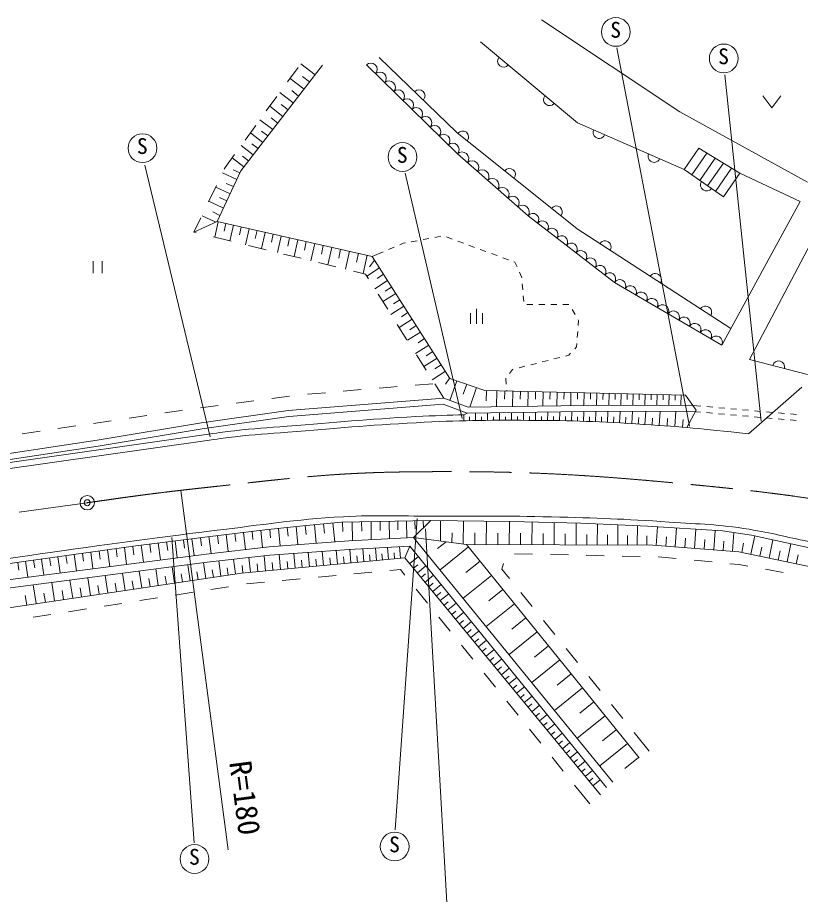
# Model space of a CAD drawing. Units: millimetres, scale not verified. Extents: x 40000 to 680000, y 20000 to 380000.
# Drawn here: x 264158 to 329424, y 267727 to 340828 of the extents above; entities that cross this region are included whole.
import ezdxf
from ezdxf.enums import TextEntityAlignment as Align

# ---------------------------------------------------------------- set-up
doc = ezdxf.new("R2010")
doc.units = ezdxf.units.MM
doc.header["$LTSCALE"] = 1000
doc.header["$PDMODE"] = 32
doc.header["$PDSIZE"] = 500
doc.linetypes.add('CHAIN', pattern=[18.5, 12, -1.5, 3.5, -1.5])
for name, color, linetype, lineweight in [('M-BGD', 7, 'Continuous', 13), ('M-BMK', 2, 'CHAIN', 13), ('M-BMK-SRVR', 3, 'Continuous', 13), ('M-STR-HTXT', 7, 'Continuous', 13)]:
    doc.layers.add(name, color=color, linetype=linetype, lineweight=lineweight)
doc.styles.add('ＭＳ ゴシック', font='')
doc.styles.get('ＭＳ ゴシック').set_extended_font_data('MS Gothic')

msp = doc.modelspace()

# ---------------------------------------------------------------- linework, layer by layer
at = {"layer": 'M-BGD'}
for p, q in [((319365, 332959), (307825, 340628)), ((320187, 306763), (314123, 338303)), ((282762, 328041), (289573, 336847)), ((286665, 335463), (287549, 336675)), ((288962, 336056), (287769, 336978)), ((288039, 334864), (286881, 335760)), ((288500, 335460), (287904, 335921)), ((326155, 307190), (323106, 336040)), ((284897, 333040), (285781, 334251)), ((287143, 333705), (286018, 334576)), ((287591, 334284), (287012, 334733)), ((326274, 334296), (327024, 333296)), ((327024, 333296), (327774, 334296)), ((286273, 332580), (285179, 333426)), ((286708, 333143), (286145, 333578)), ((330024, 327116), (319365, 332959)), ((285427, 331486), (284364, 332308)), ((285850, 332033), (285303, 332456)), ((283130, 330616), (284014, 331828)), ((284605, 330424), (283572, 331222)), ((285016, 330955), (284484, 331366)), ((283806, 329391), (282803, 330167)), ((284205, 329907), (283689, 330307)), ((319717, 328168), (320945, 329933)), ((324373, 327856), (320945, 329933)), ((281470, 328340), (282246, 329404)), ((283030, 328388), (282055, 329142)), ((283418, 328889), (282916, 329277)), ((320374, 327711), (321631, 329518)), ((321031, 327254), (322317, 329102)), ((280218, 305866), (274777, 328512)), ((281391, 328175), (281470, 328340)), ((321688, 326797), (323002, 328687)), ((322344, 326340), (323688, 328272)), ((280790, 323816), (282762, 328041)), ((282426, 327321), (281245, 327872)), ((282687, 327880), (282128, 328140)), ((301235, 307406), (296484, 327849)), ((323001, 325883), (324373, 327856)), ((329390, 325495), (324373, 327856)), ((280087, 325472), (280739, 326824)), ((282150, 326731), (281560, 327006)), ((281875, 326140), (280679, 326698)), ((281317, 324944), (280105, 325509)), ((281596, 325542), (280998, 325821)), ((322858, 313521), (329390, 325495)), ((325184, 312334), (332323, 325921)), ((281034, 324338), (280428, 324621)), ((278865, 322939), (279436, 324121)), ((280690, 323770), (279543, 324306)), ((280790, 323816), (278865, 322939)), ((280880, 323796), (280593, 322517)), ((293708, 320920), (280790, 323816)), ((281519, 323652), (281376, 323013)), ((282159, 323509), (281867, 322206)), ((282811, 323363), (282665, 322711)), ((283463, 323217), (283165, 321888)), ((279047, 322894), (278865, 322939)), ((281961, 322182), (280504, 322538)), ((284127, 323068), (283978, 322404)), ((284791, 322919), (284487, 321565)), ((285468, 322767), (285316, 322090)), ((286145, 322616), (285836, 321236)), ((286835, 322461), (286680, 321771)), ((297962, 322319), (298453, 322412)), ((298944, 322505), (299436, 322598)), ((299914, 322534), (300383, 322361)), ((284876, 321470), (283419, 321826)), ((287525, 322306), (287209, 320900)), ((288228, 322149), (288070, 321446)), ((288931, 321991), (288609, 320558)), ((289647, 321831), (289487, 321114)), ((290364, 321670), (290036, 320210)), ((295093, 321497), (295555, 321689)), ((296016, 321881), (296317, 322006)), ((296317, 322006), (296488, 322039)), ((296979, 322132), (297471, 322225)), ((300852, 322188), (301321, 322016)), ((301791, 321843), (302260, 321670)), ((287790, 320758), (286333, 321114)), ((291094, 321506), (290930, 320776)), ((291824, 321343), (291490, 319854)), ((292568, 321176), (292401, 320432)), ((293312, 321009), (292972, 319492)), ((293708, 320920), (294632, 321305)), ((300208, 310749), (293708, 320920)), ((302729, 321497), (303198, 321324)), ((303667, 321151), (304136, 320979)), ((270457, 320531), (270457, 319531)), ((271207, 319531), (271207, 320531)), ((290704, 320046), (289247, 320402)), ((293908, 320607), (293510, 320050)), ((304606, 320806), (305075, 320633)), ((305544, 320460), (305622, 320431)), ((305622, 320431), (305796, 320052)), ((293164, 319446), (292161, 319690)), ((294327, 319952), (293270, 319277)), ((306005, 319598), (306179, 319220)), ((293413, 319050), (293164, 319446)), ((295002, 318896), (293940, 318217)), ((294665, 319424), (294136, 319086)), ((306179, 319220), (306186, 319137)), ((295342, 318365), (294811, 318025)), ((306227, 318638), (306269, 318140)), ((295013, 316512), (294213, 317781)), ((295681, 317833), (294613, 317151)), ((296022, 317299), (295488, 316958)), ((306310, 317642), (306352, 317143)), ((296364, 316766), (295290, 316080)), ((302408, 315304), (302408, 316554)), ((306622, 316895), (307122, 316898)), ((307622, 316902), (308122, 316905)), ((308622, 316908), (309122, 316911)), ((309622, 316915), (310122, 316918)), ((296707, 316229), (296170, 315886)), ((301908, 315304), (301908, 316179)), ((302908, 315304), (302908, 316179)), ((310382, 316495), (310640, 316066)), ((296613, 313974), (295813, 315243)), ((297050, 315692), (295970, 315002)), ((297394, 315152), (296855, 314808)), ((310928, 315585), (310895, 315147)), ((310897, 315637), (310928, 315585)), ((297739, 314613), (296654, 313920)), ((310856, 314649), (310818, 314150)), ((298086, 314070), (297543, 313724)), ((310780, 313652), (310759, 313380)), ((298433, 313528), (297342, 312831)), ((298781, 312983), (298236, 312634)), ((310759, 313380), (310604, 313213)), ((298213, 311436), (297413, 312705)), ((299129, 312438), (298033, 311737)), ((308390, 312246), (307905, 312124)), ((309360, 312490), (308875, 312368)), ((310104, 312677), (309845, 312612)), ((310263, 312848), (310104, 312677)), ((330015, 311070), (325184, 312334)), ((299480, 311889), (298932, 311539)), ((305410, 311496), (305156, 311154)), ((305481, 311514), (305410, 311496)), ((306451, 311758), (305966, 311636)), ((307421, 312002), (306936, 311880)), ((299830, 311341), (298728, 310637)), ((300182, 310790), (299836, 310261)), ((303116, 309732), (300208, 310749)), ((304858, 310752), (304852, 310745)), ((304852, 310745), (304899, 310256)), ((294302, 309941), (295276, 310025)), ((295276, 310025), (295797, 310063)), ((297293, 310172), (298789, 310281)), ((299703, 309093), (298935, 310291)), ((300780, 310549), (300205, 308906)), ((301601, 310262), (301314, 309440)), ((302423, 309974), (301852, 308342)), ((325092, 306132), (329544, 310012)), ((285345, 309077), (286832, 309275)), ((288324, 309427), (289818, 309556)), ((291313, 309684), (292807, 309812)), ((319836, 309360), (303116, 309732)), ((303247, 309729), (303227, 308864)), ((304111, 309709), (304082, 308376)), ((304778, 309695), (304763, 309028)), ((304946, 309758), (304952, 309691)), ((305445, 309680), (305416, 308397)), ((306086, 309666), (306072, 309024)), ((306727, 309651), (306700, 308417)), ((307345, 309638), (307331, 309020)), ((307962, 309624), (307935, 308436)), ((308556, 309611), (308542, 309017)), ((309150, 309597), (309124, 308455)), ((309721, 309585), (309708, 309013)), ((310292, 309572), (310268, 308472)), ((310842, 309560), (310830, 309010)), ((311392, 309548), (311369, 308489)), ((311921, 309536), (311909, 309007)), ((312450, 309524), (312427, 308494)), ((312965, 309513), (312954, 308998)), ((313480, 309501), (313458, 308498)), ((313982, 309490), (313971, 308989)), ((314483, 309479), (314462, 308502)), ((314983, 309468), (314972, 308980)), ((315483, 309457), (315462, 308507)), ((315983, 309446), (315972, 308971)), ((316483, 309435), (316462, 308511)), ((316983, 309423), (316973, 308962)), ((317483, 309412), (317463, 308515)), ((317983, 309401), (317973, 308953)), ((318482, 309390), (318463, 308519)), ((318982, 309379), (318973, 308943)), ((319482, 309368), (319463, 308523)), ((320716, 308100), (319836, 309360)), ((282371, 308680), (283858, 308878)), ((320120, 308526), (321116, 308438)), ((276426, 307871), (277593, 308042)), ((277593, 308042), (277911, 308085)), ((279398, 308283), (280884, 308482)), ((301639, 307838), (301360, 307721)), ((302336, 307238), (302335, 307845)), ((303336, 307250), (303335, 307855)), ((304336, 307255), (304335, 307866)), ((305336, 307255), (305335, 307876)), ((306336, 307252), (306335, 307886)), ((307336, 307247), (307335, 307896)), ((308336, 307237), (308356, 307906)), ((309336, 307223), (309357, 307917)), ((310336, 307202), (310358, 307927)), ((311336, 307173), (311358, 307937)), ((312335, 307135), (312359, 307947)), ((313334, 307089), (313360, 307957)), ((314333, 307036), (314395, 307968)), ((315354, 306976), (315421, 307978)), ((316459, 306907), (316532, 307990)), ((317657, 306827), (317735, 308002)), ((318954, 306733), (319039, 308015)), ((319950, 306651), (320716, 308100)), ((320099, 308026), (321095, 307938)), ((321593, 307894), (322091, 307850)), ((321614, 308394), (322112, 308350)), ((322589, 307806), (323087, 307762)), ((322610, 308306), (323108, 308262)), ((323606, 308218), (324104, 308174)), ((324602, 308131), (325101, 308087)), ((325599, 308043), (326097, 307999)), ((326595, 307955), (327093, 307911)), ((327591, 307867), (328089, 307823)), ((328587, 307779), (329085, 307735)), ((270490, 306999), (271974, 307217)), ((273458, 307435), (274942, 307653)), ((301371, 307218), (301360, 307721)), ((301836, 307229), (301836, 307532)), ((302836, 307245), (302836, 307538)), ((303836, 307254), (303836, 307544)), ((304836, 307256), (304836, 307550)), ((305836, 307254), (305835, 307557)), ((306836, 307250), (306835, 307563)), ((307836, 307243), (307835, 307572)), ((308836, 307231), (308847, 307573)), ((309836, 307213), (309847, 307563)), ((310836, 307188), (310847, 307553)), ((311836, 307155), (311847, 307544)), ((312835, 307113), (312847, 307534)), ((313834, 307063), (313865, 307530)), ((314843, 307007), (314876, 307502)), ((315906, 306942), (315942, 307474)), ((317058, 306867), (317096, 307443)), ((318305, 306781), (318347, 307410)), ((319602, 306687), (319644, 307315)), ((323585, 307718), (324083, 307674)), ((324582, 307630), (325080, 307587)), ((325578, 307543), (326076, 307499)), ((326574, 307455), (327072, 307411)), ((327570, 307367), (328068, 307323)), ((328566, 307279), (329064, 307235)), ((264554, 306126), (266038, 306344)), ((267522, 306563), (269006, 306781)), ((125761, 284178), (280085, 306096)), ((125832, 283680), (280151, 305598)), ((297481, 299062), (295630, 273107)), ((284780, 298125), (288221, 298496)), ((286647, 298326), (286719, 297593)), ((287386, 298404), (287533, 296889)), ((288143, 298478), (288217, 297720)), ((288221, 298496), (291161, 298771)), ((288901, 298551), (289052, 296998)), ((289677, 298627), (289753, 297850)), ((290454, 298702), (290609, 297110)), ((291161, 298771), (298608, 298887)), ((291250, 298772), (291263, 297972)), ((292050, 298785), (292075, 297210)), ((292837, 298797), (292850, 298010)), ((293624, 298809), (293648, 297297)), ((294380, 298821), (294392, 298065)), ((295136, 298833), (295159, 297381)), ((295862, 298844), (295874, 298118)), ((296588, 298855), (296610, 297461)), ((298608, 298887), (297180, 297492)), ((297285, 298866), (297296, 298169)), ((297983, 298877), (297992, 298285)), ((298608, 298887), (305245, 298807)), ((299415, 297196), (299423, 298849)), ((301315, 296945), (301323, 298840)), ((303237, 296902), (303246, 298831)), ((305152, 296893), (305161, 298808)), ((305245, 298807), (311113, 298686)), ((307038, 296884), (307046, 298770)), ((308894, 296875), (308902, 298731)), ((310721, 296867), (310729, 298694)), ((311113, 298686), (316678, 298441)), ((312487, 296858), (312496, 298625)), ((314187, 296850), (314195, 298550)), ((315823, 296843), (315830, 298478)), ((316678, 298441), (322915, 298030)), ((317396, 296815), (317515, 298386)), ((318982, 296696), (319101, 298281)), ((274012, 296782), (279994, 297553)), ((279994, 297553), (284780, 298125)), ((280114, 297567), (280299, 296157)), ((280826, 297652), (280917, 296960)), ((281537, 297737), (281723, 296321)), ((282259, 297824), (282349, 297137)), ((282982, 297910), (283168, 296489)), ((283713, 297997), (283779, 297312)), ((284446, 298085), (284585, 296653)), ((285177, 298167), (285247, 297457)), ((285909, 298247), (286052, 296782)), ((300372, 297070), (300376, 297873)), ((302272, 296906), (302276, 297871)), ((304194, 296897), (304199, 297855)), ((306095, 296888), (306099, 297831)), ((307966, 296879), (307970, 297807)), ((309807, 296871), (309812, 297784)), ((311604, 296862), (311608, 297746)), ((313337, 296854), (313341, 297704)), ((315005, 296846), (315009, 297664)), ((316610, 296839), (316614, 297626)), ((318189, 296756), (318249, 297548)), ((320581, 296576), (320702, 298176)), ((322196, 296454), (322318, 298069)), ((322915, 298030), (325334, 297676)), ((323750, 296338), (323866, 297891)), ((325289, 296085), (325612, 297615)), ((325334, 297676), (338485, 294799)), ((274473, 296839), (274657, 295432)), ((275176, 296931), (275269, 296228)), ((275880, 297023), (276064, 295614)), ((276585, 297113), (276677, 296411)), ((277019, 297481), (278881, 272030)), ((277289, 297204), (277474, 295797)), ((277995, 297295), (278087, 296595)), ((278701, 297386), (278885, 295979)), ((279408, 297477), (279499, 296778)), ((301584, 296909), (297180, 297492)), ((299880, 297135), (299170, 296561)), ((317116, 296837), (301584, 296909)), ((301584, 296909), (315971, 279105)), ((324282, 296297), (317116, 296837)), ((319782, 296636), (319842, 297436)), ((321389, 296515), (321450, 297323)), ((322973, 296396), (323031, 297172)), ((324524, 296246), (324686, 297011)), ((326808, 295764), (327129, 297283)), ((328316, 295446), (328635, 296954)), ((264875, 295507), (274012, 296782)), ((268879, 296066), (269076, 294709)), ((269573, 296162), (269660, 295501)), ((270268, 296259), (270448, 294887)), ((270968, 296357), (271056, 295679)), ((271667, 296455), (271849, 295068)), ((272368, 296552), (272458, 295862)), ((273069, 296650), (273252, 295250)), ((273770, 296747), (273862, 296044)), ((286073, 294822), (285956, 296074)), ((287299, 294936), (287185, 296162)), ((288499, 295048), (288387, 296248)), ((289675, 295158), (289565, 296333)), ((290826, 295265), (290718, 296416)), ((291952, 295370), (291847, 296497)), ((293037, 295472), (292936, 296557)), ((294083, 295569), (293985, 296615)), ((294586, 295616), (294539, 296120)), ((295090, 295663), (294996, 296671)), ((295588, 295710), (295543, 296194)), ((296086, 295756), (295995, 296726)), ((296457, 295791), (296863, 296774)), ((301757, 296694), (299389, 294780)), ((305574, 296119), (307074, 296089)), ((333436, 294365), (324282, 296297)), ((326049, 295924), (326209, 296684)), ((327562, 295605), (327721, 296359)), ((252563, 293746), (264875, 295507)), ((264179, 295407), (264272, 294763)), ((264833, 295501), (265023, 294184)), ((265498, 295594), (265591, 294944)), ((266162, 295686), (266354, 294357)), ((266836, 295781), (266931, 295128)), ((267511, 295875), (267705, 294532)), ((268195, 295970), (268290, 295314)), ((279858, 294077), (279664, 295374)), ((281118, 294265), (280930, 295525)), ((282339, 294446), (282157, 295667)), ((283565, 294588), (283450, 295817)), ((284821, 294705), (284704, 295962)), ((285447, 294763), (285389, 295389)), ((286686, 294879), (286629, 295492)), ((287899, 294992), (287843, 295592)), ((289087, 295103), (289032, 295691)), ((290250, 295212), (290196, 295787)), ((291389, 295318), (291336, 295881)), ((292494, 295421), (292444, 295964)), ((293560, 295520), (293511, 296043)), ((296856, 295307), (297575, 295900)), ((302714, 295510), (301530, 294553)), ((308574, 296059), (310074, 296029)), ((311573, 295999), (313073, 295969)), ((314573, 295939), (316072, 295909)), ((317572, 295869), (319065, 295727)), ((320558, 295585), (322051, 295443)), ((329065, 295288), (329223, 296036)), ((274516, 293281), (274308, 294681)), ((275890, 293486), (275685, 294859)), ((277238, 293686), (277037, 295034)), ((278560, 293883), (278363, 295206)), ((279209, 293980), (279112, 294629)), ((280488, 294171), (280394, 294801)), ((281728, 294355), (281638, 294966)), ((282950, 294530), (282893, 295145)), ((284193, 294646), (284134, 295275)), ((296075, 294815), (295186, 294731)), ((296456, 294343), (296075, 294815)), ((297174, 294921), (297531, 295216)), ((297492, 294536), (298206, 295124)), ((304535, 294856), (304676, 295321)), ((305173, 294067), (304535, 294856)), ((323545, 295302), (324307, 295229)), ((324307, 295229), (325029, 295098)), ((326506, 294832), (327982, 294565)), ((268755, 292423), (268530, 293933)), ((270236, 292643), (270016, 294125)), ((271690, 292860), (271474, 294314)), ((273117, 293073), (272904, 294499)), ((273816, 293177), (273712, 293877)), ((275203, 293383), (275101, 294070)), ((276564, 293586), (276463, 294260)), ((277899, 293785), (277800, 294446)), ((287719, 294029), (286225, 293889)), ((290706, 294310), (289212, 294170)), ((293692, 294591), (292199, 294451)), ((297810, 294150), (298165, 294442)), ((298128, 293764), (298838, 294349)), ((303671, 294326), (301312, 292419)), ((265706, 291969), (265473, 293537)), ((267245, 292198), (267016, 293737)), ((269496, 292533), (269385, 293274)), ((270963, 292752), (270855, 293479)), ((272403, 292966), (272297, 293680)), ((281756, 293380), (280274, 293148)), ((284732, 293749), (283239, 293608)), ((298342, 292010), (297399, 293176)), ((298447, 293378), (298799, 293669)), ((298765, 292992), (299469, 293573)), ((304625, 293146), (303445, 292193)), ((264922, 291852), (264805, 292636)), ((266476, 292083), (266361, 292853)), ((268000, 292310), (267887, 293065)), ((275828, 292454), (274346, 292222)), ((278792, 292917), (277310, 292685)), ((299083, 292607), (299433, 292895)), ((299401, 292221), (300101, 292798)), ((307060, 291735), (306116, 292901)), ((272864, 291990), (271382, 291759)), ((299719, 291835), (300066, 292122)), ((300037, 291449), (300732, 292023)), ((305578, 291966), (303227, 290067)), ((266936, 291064), (265454, 290833)), ((269900, 291527), (268418, 291296)), ((300355, 291064), (300700, 291348)), ((300673, 290678), (301364, 291247)), ((300227, 289676), (299285, 290843)), ((300991, 290292), (301334, 290575)), ((301309, 289906), (301995, 290472)), ((306528, 290791), (305352, 289841)), ((308947, 289403), (308004, 290569)), ((301628, 289521), (301968, 289801)), ((301946, 289135), (302627, 289696)), ((307477, 289616), (305136, 287724)), ((302264, 288749), (302602, 289028)), ((302582, 288363), (303258, 288921)), ((302113, 287343), (301170, 288509)), ((302900, 287978), (303236, 288254)), ((303218, 287592), (303889, 288145)), ((308424, 288445), (307253, 287499)), ((310834, 287071), (309891, 288237)), ((303536, 287206), (303870, 287481)), ((303854, 286820), (304521, 287370)), ((304172, 286435), (304503, 286708)), ((304491, 286049), (305152, 286595)), ((309370, 287274), (307037, 285389)), ((303998, 285009), (303056, 286176)), ((304809, 285663), (305137, 285934)), ((310312, 286108), (309146, 285165)), ((312721, 284739), (311778, 285905)), ((305127, 285277), (305784, 285819)), ((305445, 284892), (305771, 285161)), ((305763, 284506), (306415, 285044)), ((306081, 284120), (306405, 284387)), ((311255, 284942), (308931, 283064)), ((305884, 282676), (304941, 283842)), ((306399, 283734), (307047, 284268)), ((312194, 283780), (311032, 282841)), ((306717, 283349), (307039, 283614)), ((307035, 282963), (307678, 283493)), ((314609, 282407), (313665, 283573)), ((307353, 282577), (307673, 282840)), ((307672, 282191), (308310, 282718)), ((313133, 282618), (310818, 280747)), ((307769, 280342), (306826, 281509)), ((307990, 281805), (308306, 282067)), ((308308, 281420), (308941, 281942)), ((314068, 281460), (312911, 280525)), ((308626, 281034), (308940, 281293)), ((308944, 280648), (309573, 281167)), ((316810, 279686), (315552, 281241)), ((309262, 280262), (309574, 280520)), ((309580, 279877), (310204, 280391)), ((315003, 280303), (312697, 278439)), ((309898, 279491), (310208, 279746)), ((310216, 279105), (310836, 279616)), ((309655, 278009), (308712, 279175)), ((310534, 278719), (310842, 278973)), ((310853, 278334), (311467, 278841)), ((315935, 279149), (314782, 278218)), ((311171, 277948), (311476, 278199)), ((311489, 277562), (312099, 278065)), ((311807, 277176), (312110, 277426)), ((312125, 276791), (312730, 277290)), ((311854, 275286), (310597, 276842))]:
    msp.add_line(p, q, dxfattribs=at)
for points in [[(302762, 338799), (310831, 332039), (319717, 328168), (323001, 325883)], [(323618, 314914), (310812, 323224), (300781, 331257), (294311, 337509)], [(322858, 313521), (313909, 318747), (306713, 324308), (300831, 329474), (293253, 336889)], [(106674, 281966), (111552, 283086), (115507, 283829), (122551, 284867), (159497, 290040), (179315, 292315), (229884, 299648), (239330, 301240), (255794, 302818), (270888, 305094), (279563, 306538), (286778, 307574), (299633, 308585), (301639, 307838), (311379, 307990), (320099, 308026)], [(107163, 282591), (111450, 283575), (115425, 284322), (122480, 285362), (159434, 290536), (179250, 292811), (229807, 300142), (239265, 301736), (255732, 303315), (270810, 305588), (279486, 307032), (286723, 308071), (299703, 309093), (301725, 308340), (311374, 308490), (320120, 308526)], [(313795, 277090), (297180, 297492), (291764, 297193), (285135, 296716), (279881, 296108), (257948, 293268)], [(313253, 276648), (296863, 296774), (291809, 296495), (285200, 296019), (279966, 295414), (258028, 292573)], [(312761, 276019), (296457, 295791), (282823, 294519), (256526, 290601)]]:
    msp.add_lwpolyline(points, dxfattribs=at)
for centre in [(314032, 339628), (323028, 337420), (274573, 329937), (296245, 329201), (295598, 271723), (278914, 270687)]:
    msp.add_circle(centre, 1200, dxfattribs=at)
for centre, radius, start, end in [((293610, 336496), 531, 318.97422, 132.27582), ((304678, 337194), 500, 140.04245, 320.04245), ((294368, 335754), 531, 318.97422, 132.27582), ((295126, 335013), 531, 318.97422, 132.27582), ((295884, 334272), 531, 318.97422, 132.27582), ((297629, 334303), 500, 315.98212, 135.98212), ((308511, 333982), 500, 140.04245, 320.04245), ((296641, 333530), 531, 318.97422, 132.27582), ((297399, 332789), 531, 318.97422, 132.27582), ((298157, 332047), 531, 318.97422, 132.27582), ((298915, 331306), 531, 318.97422, 132.27582), ((301263, 330871), 500, 321.31488, 141.31488), ((312640, 331251), 500, 156.46289, 336.46289), ((299673, 330564), 531, 318.97422, 132.27582), ((300431, 329823), 531, 318.97422, 132.27582), ((301210, 329058), 563, 325.09753, 132.31477), ((317224, 329254), 500, 156.46289, 336.46289), ((302050, 328320), 563, 325.09753, 132.31477), ((305166, 327746), 500, 321.31488, 141.31488), ((302890, 327582), 563, 325.09753, 132.31477), ((303731, 326844), 563, 325.09753, 132.31477), ((321589, 326866), 500, 145.17551, 325.17551), ((304571, 326106), 563, 325.09753, 132.31477), ((305411, 325368), 563, 325.09753, 132.31477), ((306251, 324630), 563, 325.09753, 132.31477), ((309068, 324621), 500, 321.31488, 141.31488), ((307109, 323995), 505, 322.9068, 141.70472), ((307909, 323377), 505, 322.9068, 141.70472), ((308708, 322759), 505, 322.9068, 141.70472), ((309508, 322141), 505, 322.9068, 141.70472), ((310308, 321524), 505, 322.9068, 141.70472), ((313133, 321719), 500, 327.01712, 147.01712), ((311107, 320906), 505, 322.9068, 141.70472), ((311907, 320288), 505, 322.9068, 141.70472), ((312707, 319670), 505, 322.9068, 141.70472), ((313506, 319052), 505, 322.9068, 141.70472), ((317327, 318997), 500, 327.01712, 147.01712), ((314347, 318470), 518, 331.75809, 147.66997), ((315242, 317947), 518, 331.75809, 147.66997), ((316137, 317425), 518, 331.75809, 147.66997), ((317032, 316902), 518, 331.75809, 147.66997), ((317927, 316379), 518, 331.75809, 147.66997), ((321521, 316275), 500, 327.01712, 147.01712), ((318822, 315857), 518, 331.75809, 147.66997), ((319717, 315334), 518, 331.75809, 147.66997), ((320612, 314812), 518, 331.75809, 147.66997), ((321506, 314289), 518, 331.75809, 147.66997), ((322401, 313766), 518, 331.75809, 147.66997), ((327596, 311703), 500, 345.33818, 165.33818)]:
    msp.add_arc(centre, radius, start, end, dxfattribs=at)
for points, knots in [([(280085, 306096), (281116, 306248), (281394, 306280), (282235, 306380), (283951, 306585), (284920, 306621), (286643, 306758), (290833, 307091), (293176, 307335), (297373, 307559), (298904, 307640), (300155, 307691), (301360, 307721)], [0, 0, 0, 0, 1, 1, 1, 2, 2, 2, 3, 3, 3, 4, 4, 4, 4]), ([(280151, 305598), (281176, 305748), (281453, 305780), (282289, 305880), (284000, 306084), (284966, 306121), (286683, 306257), (290867, 306589), (293207, 306832), (297397, 307056), (301056, 307252), (303111, 307269), (306775, 307250), (310528, 307231), (312632, 307153), (316377, 306912), (319788, 306692), (320922, 306578), (325092, 306132)], [0, 0, 0, 0, 1, 1, 1, 2, 2, 2, 3, 3, 3, 4, 4, 4, 5, 5, 5, 6, 6, 6, 6]), ([(233837, 291534), (243681, 292897), (246164, 293234), (254058, 294370), (258737, 295044), (261353, 295454), (266034, 296115), (271697, 296914), (274869, 297373), (280547, 298055), (284749, 298559), (287095, 298975), (291320, 299216), (294202, 299380), (295824, 299262), (298711, 299264), (302600, 299267), (304779, 299299), (308667, 299201), (312503, 299103), (314654, 299037), (318482, 298772), (321090, 298591), (322566, 298581), (325146, 298166), (327092, 297853), (328158, 297543), (330089, 297148), (331393, 296882), (332127, 296752), (333427, 296470), (338266, 295420), (340968, 294773), (345736, 293441), (347254, 293017), (347753, 292886), (349613, 292326)], [0, 0, 0, 0, 1, 1, 1, 2, 2, 2, 3, 3, 3, 4, 4, 4, 5, 5, 5, 6, 6, 6, 7, 7, 7, 8, 8, 8, 9, 9, 9, 10, 10, 10, 11, 11, 11, 12, 12, 12, 12])]:
    msp.add_open_spline(points, degree=3, knots=knots, dxfattribs=at)
at = {"layer": 'M-BMK'}
msp.add_line((172673, 286841), (269966, 300380), dxfattribs=at)
msp.add_open_spline([(269966, 300380), (275004, 301104), (276371, 301267), (280490, 301719), (286830, 302414), (290395, 302882), (296773, 302955), (306322, 303063), (311690, 302745), (321194, 301814), (328793, 301071), (333053, 300422), (340494, 298707), (347566, 297076), (351569, 296200), (358404, 293759), (362332, 292356), (363717, 291847), (368337, 289840)], degree=3, knots=[0, 0, 0, 0, 1, 1, 1, 2, 2, 2, 3, 3, 3, 4, 4, 4, 5, 5, 5, 6, 6, 6, 6], dxfattribs=at)
at = {"layer": 'M-BMK-SRVR'}
msp.add_circle((269966, 300380), 600, dxfattribs=at)
msp.add_point((269966, 300380), dxfattribs=at)
at = {"layer": 'M-STR-HTXT'}
for p, q in [((277773, 301390), (281706, 271459)), ((298176, 298210), (300988, 248376))]:
    msp.add_line(p, q, dxfattribs=at)

# ---------------------------------------------------------------- texts
at = {"layer": 'M-BGD', "style": 'ＭＳ ゴシック'}
for p in [(313568, 340465), (322564, 338257), (274109, 330774), (295781, 330038), (295133, 272560), (278450, 271524)]:
    msp.add_text('S', height=1320, dxfattribs=at).set_placement(p, align=Align.TOP_LEFT)
at = {"layer": 'M-STR-HTXT', "style": 'ＭＳ ゴシック'}
msp.add_text('R=180', height=1833, rotation=277.486, dxfattribs=at).set_placement((281666, 275587), align=Align.BOTTOM_CENTER)

doc.saveas('drawing.dxf')
